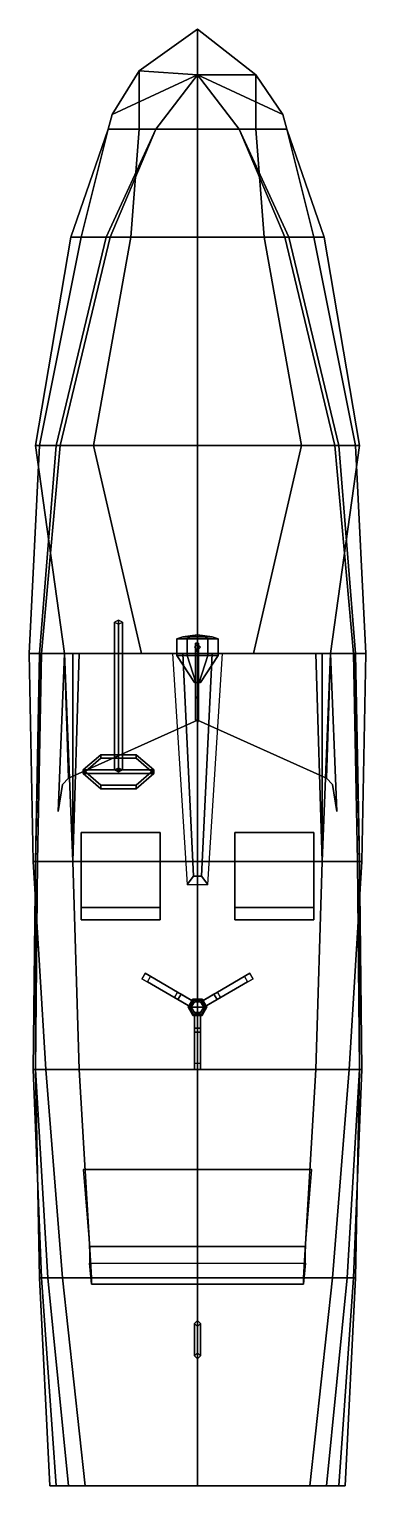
# Model space of a CAD drawing. Extents: x -0.81 to 0.81, y -2.5 to 4.5.
import ezdxf

# ---------------------------------------------------------------- set-up
doc = ezdxf.new("R2010")
doc.units = 0
doc.layers.get('0').update_dxf_attribs({"linetype": 'CONTINUOUS'})

msp = doc.modelspace()

# ---------------------------------------------------------------- linework, layer by layer
for points in [[(0, 4.02, 0.78), (0, 4.5, 0.78), (-0.28, 4.3, 0.77), (-0.28, 4.02, 0.77)], [(0, 4.28, 0.28), (0, 4.28, 0.28), (-0.28, 4.3, 0.77), (0, 4.5, 0.78)], [(0, 4.5, 0.78), (0, 4.02, 0.78), (0.28, 4.02, 0.77), (0.28, 4.28, 0.77)], [(0, 4.5, 0.78), (0.28, 4.28, 0.77), (0.28, 4.28, 0.77), (0, 4.28, 0.28)], [(-0.28, 4.3, 0.77), (-0.41, 4.09, 0.75), (-0.43, 4.02, 0.75), (-0.28, 4.02, 0.77)], [(-0.41, 4.09, 0.75), (0, 4.28, 0.28), (-0.2, 4.02, 0.28), (-0.43, 4.02, 0.75)], [(0, 4.28, 0.28), (0, 4.28, 0.28), (-0.41, 4.09, 0.75), (-0.28, 4.3, 0.77)], [(-0.2, 4.02, 0.28), (0, 4.28, 0.28), (0, 4.14, 0.12), (0, 4.02, 0.03)], [(0.43, 4.02, 0.75), (0.2, 4.02, 0.28), (0, 4.28, 0.28), (0.41, 4.09, 0.75)], [(0, 4.28, 0.28), (0.2, 4.02, 0.28), (0, 4.02, 0.03), (0, 4.14, 0.12)], [(0.28, 4.28, 0.77), (0.41, 4.09, 0.75), (0.41, 4.09, 0.75), (0, 4.28, 0.28)], [(0.28, 4.02, 0.77), (0.43, 4.02, 0.75), (0.41, 4.09, 0.75), (0.28, 4.28, 0.77)], [(-0.28, 4.02, 0.77), (-0.43, 4.02, 0.75), (-0.61, 3.5, 0.72), (-0.32, 3.5, 0.74)], [(-0.43, 4.02, 0.75), (-0.43, 4.02, 0.75), (-0.56, 3.5, 0.61), (-0.61, 3.5, 0.72)], [(-0.43, 4.02, 0.75), (-0.2, 4.02, 0.28), (-0.44, 3.5, 0.28), (-0.56, 3.5, 0.61)], [(-0.2, 4.02, 0.28), (-0.2, 4.02, 0.28), (-0.42, 3.5, 0.19), (-0.44, 3.5, 0.28)], [(-0.42, 3.5, 0.19), (-0.2, 4.02, 0.28), (0, 4.02, 0.03), (0, 3.5, -0.17)], [(0, 3.5, 0.74), (0, 4.02, 0.78), (-0.28, 4.02, 0.77), (-0.32, 3.5, 0.74)], [(0.2, 4.02, 0.28), (0.42, 3.5, 0.19), (0, 3.5, -0.17), (0, 4.02, 0.03)], [(0, 4.02, 0.78), (0, 3.5, 0.74), (0.32, 3.5, 0.74), (0.28, 4.02, 0.77)], [(0.56, 3.5, 0.61), (0.44, 3.5, 0.28), (0.2, 4.02, 0.28), (0.43, 4.02, 0.75)], [(0.44, 3.5, 0.28), (0.42, 3.5, 0.19), (0.2, 4.02, 0.28)], [(0.32, 3.5, 0.74), (0.61, 3.5, 0.72), (0.43, 4.02, 0.75), (0.28, 4.02, 0.77)], [(0.61, 3.5, 0.72), (0.56, 3.5, 0.61), (0.43, 4.02, 0.75)], [(-0.32, 3.5, 0.74), (-0.61, 3.5, 0.72), (-0.78, 2.5, 0.66), (-0.5, 2.5, 0.69)], [(-0.61, 3.5, 0.72), (-0.56, 3.5, 0.61), (-0.76, 2.5, 0.61), (-0.78, 2.5, 0.66)], [(-0.56, 3.5, 0.61), (-0.44, 3.5, 0.28), (-0.68, 2.5, 0.28), (-0.76, 2.5, 0.61)], [(-0.44, 3.5, 0.28), (-0.42, 3.5, 0.19), (-0.66, 2.5, 0.05), (-0.68, 2.5, 0.28)], [(-0.66, 2.5, 0.05), (-0.42, 3.5, 0.19), (0, 3.5, -0.17), (0, 2.5, -0.24)], [(0, 2.5, 0.7), (0, 3.5, 0.74), (-0.32, 3.5, 0.74), (-0.5, 2.5, 0.69)], [(0.42, 3.5, 0.19), (0.66, 2.5, 0.05), (0, 2.5, -0.24), (0, 3.5, -0.17)], [(0, 3.5, 0.74), (0, 2.5, 0.7), (0.5, 2.5, 0.69), (0.32, 3.5, 0.74)], [(0.5, 2.5, 0.69), (0.78, 2.5, 0.66), (0.61, 3.5, 0.72), (0.32, 3.5, 0.74)], [(0.68, 2.5, 0.28), (0.66, 2.5, 0.05), (0.42, 3.5, 0.19), (0.44, 3.5, 0.28)], [(0.76, 2.5, 0.61), (0.68, 2.5, 0.28), (0.44, 3.5, 0.28), (0.56, 3.5, 0.61)], [(0.78, 2.5, 0.66), (0.76, 2.5, 0.61), (0.56, 3.5, 0.61), (0.61, 3.5, 0.72)], [(-0.76, 2.5, 0.61), (-0.68, 2.5, 0.28), (-0.76, 1.5, 0.28), (-0.81, 1.5, 0.6)], [(-0.78, 2.5, 0.66), (-0.76, 2.5, 0.61), (-0.81, 1.5, 0.6), (-0.64, 1.5, 0.62)], [(-0.5, 2.5, 0.69), (-0.78, 2.5, 0.66), (-0.64, 1.5, 0.62), (-0.27, 1.5, 0.64)], [(-0.68, 2.5, 0.28), (-0.66, 2.5, 0.05), (-0.75, 1.5, -0.02), (-0.76, 1.5, 0.28)], [(-0.75, 1.5, -0.02), (-0.66, 2.5, 0.05), (0, 2.5, -0.24), (0, 1.5, -0.23)], [(0, 1.5, 0.64), (0, 2.5, 0.7), (-0.5, 2.5, 0.69), (-0.27, 1.5, 0.64)], [(0.66, 2.5, 0.05), (0.75, 1.5, -0.02), (0, 1.5, -0.23), (0, 2.5, -0.24)], [(0, 2.5, 0.7), (0, 1.5, 0.64), (0.27, 1.5, 0.64), (0.5, 2.5, 0.69)], [(0.27, 1.5, 0.64), (0.64, 1.5, 0.62), (0.78, 2.5, 0.66), (0.5, 2.5, 0.69)], [(0.64, 1.5, 0.62), (0.81, 1.5, 0.6), (0.76, 2.5, 0.61), (0.78, 2.5, 0.66)], [(0.76, 1.5, 0.28), (0.75, 1.5, -0.02), (0.66, 2.5, 0.05), (0.68, 2.5, 0.28)], [(0.81, 1.5, 0.6), (0.76, 1.5, 0.28), (0.68, 2.5, 0.28), (0.76, 2.5, 0.61)], [(-0.4, 0.94, 0.63), (-0.38, 0.95, 0.6473), (-0.38, 1.6601, 0.2373), (-0.4, 1.6501, 0.22)], [(-0.38, 0.93, 0.6127), (-0.4, 0.94, 0.63), (-0.4, 1.6501, 0.22), (-0.38, 1.6401, 0.2027)], [(-0.38, 0.95, 0.6473), (-0.36, 0.94, 0.63), (-0.36, 1.6501, 0.22), (-0.38, 1.6601, 0.2373)], [(-0.36, 0.94, 0.63), (-0.38, 0.93, 0.6127), (-0.38, 1.6401, 0.2027), (-0.36, 1.6501, 0.22)], [(-0.0354, 1.58, 1.0088), (-0.05, 1.57, 0.9834), (-0.1, 1.57, 1.07), (-0.0707, 1.58, 1.07)], [(-0.0707, 1.58, 1.07), (-0.1, 1.57, 1.07), (-0.05, 1.57, 1.1566), (-0.0354, 1.58, 1.1312)], [(-0.1, 1.49, 1.07), (-0.05, 1.49, 1.1566), (-0.05, 1.57, 1.1566), (-0.1, 1.57, 1.07)], [(-0.05, 1.49, 0.9834), (-0.1, 1.49, 1.07), (-0.1, 1.57, 1.07), (-0.05, 1.57, 0.9834)], [(0, 1.59, 1.07), (-0.0354, 1.58, 1.0088), (-0.0707, 1.58, 1.07), (0, 1.59, 1.07)], [(0, 1.59, 1.07), (-0.0707, 1.58, 1.07), (-0.0354, 1.58, 1.1312), (0, 1.59, 1.07)], [(0.0354, 1.58, 1.0088), (0.05, 1.57, 0.9834), (-0.05, 1.57, 0.9834), (-0.0354, 1.58, 1.0088)], [(-0.0354, 1.58, 1.1312), (-0.05, 1.57, 1.1566), (0.05, 1.57, 1.1566), (0.0354, 1.58, 1.1312)], [(-0.05, 1.49, 1.1566), (0.05, 1.49, 1.1566), (0.05, 1.57, 1.1566), (-0.05, 1.57, 1.1566)], [(0.05, 1.49, 0.9834), (-0.05, 1.49, 0.9834), (-0.05, 1.57, 0.9834), (0.05, 1.57, 0.9834)], [(0, 1.59, 1.07), (0.0354, 1.58, 1.0088), (-0.0354, 1.58, 1.0088), (0, 1.59, 1.07)], [(0, 1.59, 1.07), (-0.0354, 1.58, 1.1312), (0.0354, 1.58, 1.1312), (0, 1.59, 1.07)], [(0, 1.545, 0.62), (-0.015, 1.53, 0.62), (-0.015, 1.53, 0.99), (0, 1.545, 0.99)], [(-0.01, 1.29, 0.91), (0.005, 1.28, 0.9187), (0.005, 1.55, 0.9187), (-0.01, 1.55, 0.91)], [(0.005, 1.29, 0.9013), (-0.01, 1.29, 0.91), (-0.01, 1.55, 0.91), (0.005, 1.55, 0.9013)], [(-0.01, 1.55, 0.91), (0.005, 1.55, 0.9187), (0.005, 1.55, 0.9013)], [(0, 1.59, 1.07), (0.0707, 1.58, 1.07), (0.0354, 1.58, 1.0088), (0, 1.59, 1.07)], [(0, 1.59, 1.07), (0.0354, 1.58, 1.1312), (0.0707, 1.58, 1.07), (0, 1.59, 1.07)], [(0.015, 1.53, 0.62), (0, 1.545, 0.62), (0, 1.545, 0.99), (0.015, 1.53, 0.99)], [(0.005, 1.28, 0.9187), (0.005, 1.29, 0.9013), (0.005, 1.55, 0.9013), (0.005, 1.55, 0.9187)], [(0.0707, 1.58, 1.07), (0.1, 1.57, 1.07), (0.05, 1.57, 0.9834), (0.0354, 1.58, 1.0088)], [(0.0354, 1.58, 1.1312), (0.05, 1.57, 1.1566), (0.1, 1.57, 1.07), (0.0707, 1.58, 1.07)], [(0.05, 1.49, 1.1566), (0.1, 1.49, 1.07), (0.1, 1.57, 1.07), (0.05, 1.57, 1.1566)], [(0.1, 1.49, 1.07), (0.05, 1.49, 0.9834), (0.05, 1.57, 0.9834), (0.1, 1.57, 1.07)], [(-0.76, 1.5, 0.28), (-0.78, 0.5, 0.18), (-0.79, 0.5, 0.54), (-0.81, 1.5, 0.6)], [(-0.81, 1.5, 0.6), (-0.79, 0.5, 0.54), (-0.6, 0.5, 0.56), (-0.64, 1.5, 0.62)], [(-0.755, 1.5, 0.13), (-0.78, 0.5, 0.02), (-0.78, 0.5, 0.18), (-0.76, 1.5, 0.28)], [(-0.75, 1.5, -0.02), (-0.77, 0.5, -0.08), (-0.78, 0.5, 0.02), (-0.755, 1.5, 0.13)], [(0, 1.5, -0.23), (0, 0.5, -0.2), (-0.77, 0.5, -0.08), (-0.75, 1.5, -0.02)], [(-0.64, 1.5, 0.62), (-0.62, 0.9, 0.99), (-0.65, 0.87, 0.99), (-0.67, 0.74, 0.56)], [(-0.62, 0.9, 0.99), (-0.64, 1.5, 0.62), (-0.67, 0.74, 0.56), (-0.65, 0.87, 0.99)], [(-0.6, 0.5, 0.56), (-0.6, 0.5, 0.18), (-0.5689, 1.5, 0.28), (-0.64, 1.5, 0.62)], [(0.5689, 1.5, 0.28), (0.64, 1.5, 0.62), (-0.64, 1.5, 0.62), (-0.5689, 1.5, 0.28)], [(0.64, 1.5, 0.62), (0.27, 1.5, 0.64), (-0.27, 1.5, 0.64), (-0.64, 1.5, 0.62)], [(-0.62, 0.9, 0.99), (-0.64, 1.5, 0.62), (0, 1.5, 0.64), (0, 1.18, 1.05)], [(-0.64, 1.5, 0.62), (-0.62, 0.9, 0.99), (0, 1.18, 1.05), (0, 1.5, 0.64)], [(-0.6, 0.5, 0.18), (-0.6, 0.5, 0.02), (-0.6, 1.5, 0.1074), (-0.5689, 1.5, 0.28)], [(0.6, 0.5, 0.02), (0.6, 1.5, 0.1074), (-0.6, 1.5, 0.1074), (-0.6, 0.5, 0.02)], [(0.6, 1.5, 0.1074), (0.5689, 1.5, 0.28), (-0.5689, 1.5, 0.28), (-0.6, 1.5, 0.1074)], [(-0.02, 0.43, 0.1), (-0.07, 1.5, 0.23), (-0.12, 1.5, 0.02), (-0.05, 0.39, 0.02)], [(-0.1, 1.49, 1.07), (-0.05, 1.49, 0.9834), (-0.0075, 1.36, 1.057), (-0.015, 1.36, 1.07)], [(-0.05, 1.49, 1.1566), (-0.1, 1.49, 1.07), (-0.015, 1.36, 1.07), (-0.0075, 1.36, 1.083)], [(0.07, 1.5, 0.23), (-0.07, 1.5, 0.23), (-0.02, 0.43, 0.1), (0.02, 0.43, 0.1)], [(-0.05, 1.49, 0.9834), (0.05, 1.49, 0.9834), (0.0075, 1.36, 1.057), (-0.0075, 1.36, 1.057)], [(0.05, 1.49, 1.1566), (-0.05, 1.49, 1.1566), (-0.0075, 1.36, 1.083), (0.0075, 1.36, 1.083)], [(-0.015, 1.53, 0.62), (0, 1.515, 0.62), (0, 1.515, 0.99), (-0.015, 1.53, 0.99)], [(-0.01, 1.18, 1.05), (0.005, 1.1807, 1.0632), (0.005, 1.5193, 0.6298), (-0.01, 1.5125, 0.6245)], [(0.005, 1.1732, 1.0447), (-0.01, 1.18, 1.05), (-0.01, 1.5125, 0.6245), (0.005, 1.5056, 0.6191)], [(0, 1.515, 0.62), (0.015, 1.53, 0.62), (0.015, 1.53, 0.99), (0, 1.515, 0.99)], [(0, 0.5, -0.2), (0, 1.5, -0.23), (0.75, 1.5, -0.02), (0.77, 0.5, -0.08)], [(0, 1.18, 1.05), (0, 1.5, 0.64), (0.64, 1.5, 0.62), (0.62, 0.9, 0.99)], [(0, 1.5, 0.64), (0, 1.18, 1.05), (0.62, 0.9, 0.99), (0.64, 1.5, 0.62)], [(0.005, 1.1807, 1.0632), (0.005, 1.1732, 1.0447), (0.005, 1.5056, 0.6191), (0.005, 1.5193, 0.6298)], [(0.05, 1.49, 0.9834), (0.1, 1.49, 1.07), (0.015, 1.36, 1.07), (0.0075, 1.36, 1.057)], [(0.1, 1.49, 1.07), (0.05, 1.49, 1.1566), (0.0075, 1.36, 1.083), (0.015, 1.36, 1.07)], [(0.05, 0.39, 0.02), (0.12, 1.5, 0.02), (0.07, 1.5, 0.23), (0.02, 0.43, 0.1)], [(0.5689, 1.5, 0.28), (0.6, 1.5, 0.1074), (0.6, 0.5, 0.02), (0.6, 0.5, 0.18)], [(0.64, 1.5, 0.62), (0.5689, 1.5, 0.28), (0.6, 0.5, 0.18), (0.6, 0.5, 0.56)], [(0.79, 0.5, 0.54), (0.81, 1.5, 0.6), (0.64, 1.5, 0.62), (0.6, 0.5, 0.56)], [(0.62, 0.9, 0.99), (0.64, 1.5, 0.62), (0.67, 0.74, 0.56), (0.65, 0.87, 0.99)], [(0.64, 1.5, 0.62), (0.62, 0.9, 0.99), (0.65, 0.87, 0.99), (0.67, 0.74, 0.56)], [(0.77, 0.5, -0.08), (0.75, 1.5, -0.02), (0.755, 1.5, 0.13), (0.78, 0.5, 0.02)], [(0.78, 0.5, 0.02), (0.755, 1.5, 0.13), (0.76, 1.5, 0.28), (0.78, 0.5, 0.18)], [(0.78, 0.5, 0.18), (0.76, 1.5, 0.28), (0.81, 1.5, 0.6), (0.79, 0.5, 0.54)], [(0.0075, 1.36, 1.083), (-0.0075, 1.36, 1.083), (-0.015, 1.36, 1.07), (0.015, 1.36, 1.07)], [(0.015, 1.36, 1.07), (-0.015, 1.36, 1.07), (-0.0075, 1.36, 1.057), (0.0075, 1.36, 1.057)], [(0.005, 1.1807, 1.0632), (0.005, 1.1807, 1.0632), (-0.01, 1.18, 1.05), (0.005, 1.1732, 1.0447)], [(-0.55, 0.9227, 0.64), (-0.465, 0.9963, 0.7675), (-0.465, 1.0136, 0.7575), (-0.55, 0.94, 0.63)], [(-0.465, 1.0136, 0.7575), (-0.295, 1.0136, 0.7575), (-0.21, 0.94, 0.63), (-0.55, 0.94, 0.63)], [(-0.55, 0.9227, 0.64), (-0.21, 0.9227, 0.64), (-0.295, 0.9963, 0.7675), (-0.465, 0.9963, 0.7675)], [(-0.465, 0.9963, 0.7675), (-0.295, 0.9963, 0.7675), (-0.295, 1.0136, 0.7575), (-0.465, 1.0136, 0.7575)], [(-0.295, 0.9963, 0.7675), (-0.21, 0.9227, 0.64), (-0.21, 0.94, 0.63), (-0.295, 1.0136, 0.7575)], [(-0.465, 0.8491, 0.5125), (-0.55, 0.9227, 0.64), (-0.55, 0.94, 0.63), (-0.465, 0.8664, 0.5025)], [(-0.55, 0.94, 0.63), (-0.21, 0.94, 0.63), (-0.295, 0.8664, 0.5025), (-0.465, 0.8664, 0.5025)], [(-0.465, 0.8491, 0.5125), (-0.295, 0.8491, 0.5125), (-0.21, 0.9227, 0.64), (-0.55, 0.9227, 0.64)], [(-0.21, 0.9227, 0.64), (-0.295, 0.8491, 0.5125), (-0.295, 0.8664, 0.5025), (-0.21, 0.94, 0.63)], [(-0.295, 0.8491, 0.5125), (-0.465, 0.8491, 0.5125), (-0.465, 0.8664, 0.5025), (-0.295, 0.8664, 0.5025)], [(-0.18, 0.64, 0.3), (-0.56, 0.64, 0.3), (-0.56, 0.28, 0.3), (-0.18, 0.28, 0.3)], [(-0.18, 0.64, 0.02), (-0.56, 0.64, 0.02), (-0.56, 0.64, 0.3), (-0.18, 0.64, 0.3)], [(-0.56, 0.28, 0.3), (-0.56, 0.64, 0.3), (-0.56, 0.64, 0.02), (-0.56, 0.28, 0.02)], [(-0.18, 0.28, 0.02), (-0.18, 0.64, 0.02), (-0.18, 0.64, 0.3), (-0.18, 0.28, 0.3)], [(0.56, 0.64, 0.3), (0.18, 0.64, 0.3), (0.18, 0.28, 0.3), (0.56, 0.28, 0.3)], [(0.56, 0.64, 0.02), (0.18, 0.64, 0.02), (0.18, 0.64, 0.3), (0.56, 0.64, 0.3)], [(0.18, 0.28, 0.3), (0.18, 0.64, 0.3), (0.18, 0.64, 0.02), (0.18, 0.28, 0.02)], [(0.56, 0.28, 0.02), (0.56, 0.64, 0.02), (0.56, 0.64, 0.3), (0.56, 0.28, 0.3)], [(-0.78, 0.5, 0.02), (-0.79, -0.5, 0.02), (-0.78, -0.5, 0.18), (-0.78, 0.5, 0.18)], [(-0.77, 0.5, -0.08), (-0.78, -0.5, -0.11), (-0.79, -0.5, 0.02), (-0.78, 0.5, 0.02)], [(-0.78, 0.5, 0.18), (-0.78, -0.5, 0.18), (-0.73, -0.5, 0.47), (-0.79, 0.5, 0.54)], [(-0.79, 0.5, 0.54), (-0.73, -0.5, 0.47), (-0.57, -0.5, 0.49), (-0.6, 0.5, 0.56)], [(0, 0.5, -0.2), (0, -0.5, -0.2), (-0.78, -0.5, -0.11), (-0.77, 0.5, -0.08)], [(-0.57, -0.5, 0.18), (-0.57, -0.5, 0.02), (-0.6, 0.5, 0.02), (-0.6, 0.5, 0.18)], [(-0.57, -0.5, 0.49), (-0.57, -0.5, 0.18), (-0.6, 0.5, 0.18), (-0.6, 0.5, 0.56)], [(0.57, -0.5, 0.02), (0.6, 0.5, 0.02), (-0.6, 0.5, 0.02), (-0.57, -0.5, 0.02)], [(0, -0.5, -0.2), (0, 0.5, -0.2), (0.77, 0.5, -0.08), (0.78, -0.5, -0.11)], [(0.6, 0.5, 0.18), (0.6, 0.5, 0.02), (0.57, -0.5, 0.02), (0.57, -0.5, 0.18)], [(0.6, 0.5, 0.56), (0.6, 0.5, 0.18), (0.57, -0.5, 0.18), (0.57, -0.5, 0.49)], [(0.73, -0.5, 0.47), (0.79, 0.5, 0.54), (0.6, 0.5, 0.56), (0.57, -0.5, 0.49)], [(0.78, -0.5, 0.18), (0.78, 0.5, 0.18), (0.79, 0.5, 0.54), (0.73, -0.5, 0.47)], [(0.78, -0.5, -0.11), (0.77, 0.5, -0.08), (0.78, 0.5, 0.02), (0.79, -0.5, 0.02)], [(0.79, -0.5, 0.02), (0.78, 0.5, 0.02), (0.78, 0.5, 0.18), (0.78, -0.5, 0.18)], [(0.02, 0.43, 0.1), (-0.02, 0.43, 0.1), (-0.05, 0.39, 0.02), (0.05, 0.39, 0.02)], [(-0.56, 0.28, 0.3), (-0.56, 0.22, 0.6), (-0.18, 0.22, 0.6), (-0.18, 0.28, 0.3)], [(-0.56, 0.22, 0.6), (-0.56, 0.28, 0.3), (-0.18, 0.28, 0.3), (-0.18, 0.22, 0.6)], [(0.18, 0.22, 0.6), (0.18, 0.28, 0.3), (0.56, 0.28, 0.3), (0.56, 0.22, 0.6)], [(0.18, 0.28, 0.3), (0.18, 0.22, 0.6), (0.56, 0.22, 0.6), (0.56, 0.28, 0.3)], [(-0.18, 0.28, 0.3), (-0.56, 0.28, 0.3), (-0.56, 0.28, 0.02), (-0.18, 0.28, 0.02)], [(0.56, 0.28, 0.3), (0.18, 0.28, 0.3), (0.18, 0.28, 0.02), (0.56, 0.28, 0.02)], [(-0.0964, -0.127, 0.73), (-0.2523, -0.037, 0.02), (-0.2673, -0.063, 0.02), (-0.1114, -0.153, 0.73)], [(-0.2673, -0.063, 0.02), (-0.2413, -0.078, 0.02), (-0.0941, -0.163, 0.71), (-0.1114, -0.153, 0.73)], [(-0.0791, -0.137, 0.71), (-0.2263, -0.052, 0.02), (-0.2523, -0.037, 0.02), (-0.0964, -0.127, 0.73)], [(-0.0941, -0.163, 0.71), (-0.2413, -0.078, 0.02), (-0.2263, -0.052, 0.02), (-0.0791, -0.137, 0.71)], [(0.2523, -0.037, 0.02), (0.2263, -0.052, 0.02), (0.0791, -0.137, 0.71), (0.0964, -0.127, 0.73)], [(0.0791, -0.137, 0.71), (0.2263, -0.052, 0.02), (0.2413, -0.078, 0.02), (0.0941, -0.163, 0.71)], [(0.0941, -0.163, 0.71), (0.2413, -0.078, 0.02), (0.2673, -0.063, 0.02), (0.1114, -0.153, 0.73)], [(0.1114, -0.153, 0.73), (0.2673, -0.063, 0.02), (0.2523, -0.037, 0.02), (0.0964, -0.127, 0.73)], [(-0.0185, -0.172, 0.76), (-0.0964, -0.127, 0.73), (-0.1114, -0.153, 0.73), (-0.0335, -0.198, 0.76)], [(-0.0185, -0.172, 0.73), (-0.0791, -0.137, 0.71), (-0.0964, -0.127, 0.73), (-0.0185, -0.172, 0.76)], [(-0.0335, -0.198, 0.73), (-0.0941, -0.163, 0.71), (-0.0791, -0.137, 0.71), (-0.0185, -0.172, 0.73)], [(0.0335, -0.198, 0.76), (0.1114, -0.153, 0.73), (0.0964, -0.127, 0.73), (0.0185, -0.172, 0.76)], [(0.0964, -0.127, 0.73), (0.0791, -0.137, 0.71), (0.0185, -0.172, 0.73), (0.0185, -0.172, 0.76)], [(0.0185, -0.172, 0.73), (0.0791, -0.137, 0.71), (0.0941, -0.163, 0.71), (0.0335, -0.198, 0.73)], [(-0.1114, -0.153, 0.73), (-0.0941, -0.163, 0.71), (-0.0335, -0.198, 0.73), (-0.0335, -0.198, 0.76)], [(-0.0225, -0.161, 0.72), (-0.045, -0.2, 0.72), (-0.045, -0.2, 0.78), (-0.0225, -0.161, 0.78)], [(0.045, -0.2, 0.72), (-0.045, -0.2, 0.72), (-0.0225, -0.161, 0.72), (0.0225, -0.161, 0.72)], [(0.0225, -0.161, 0.78), (-0.0225, -0.161, 0.78), (-0.045, -0.2, 0.78), (0.045, -0.2, 0.78)], [(-0.045, -0.2, 0.72), (-0.0225, -0.239, 0.72), (-0.0225, -0.239, 0.78), (-0.045, -0.2, 0.78)], [(0.0225, -0.239, 0.72), (-0.0225, -0.239, 0.72), (-0.045, -0.2, 0.72), (0.045, -0.2, 0.72)], [(0.045, -0.2, 0.78), (-0.045, -0.2, 0.78), (-0.0225, -0.239, 0.78), (0.0225, -0.239, 0.78)], [(-0.02, -0.1654, 0.02), (-0.04, -0.2, 0.02), (-0.04, -0.2, 0.82), (-0.02, -0.1654, 0.82)], [(0.02, -0.1654, 0.82), (-0.02, -0.1654, 0.82), (-0.04, -0.2, 0.82), (0.04, -0.2, 0.82)], [(-0.04, -0.2, 0.02), (-0.02, -0.2346, 0.02), (-0.02, -0.2346, 0.82), (-0.04, -0.2, 0.82)], [(0.04, -0.2, 0.82), (-0.04, -0.2, 0.82), (-0.02, -0.2346, 0.82), (0.02, -0.2346, 0.82)], [(-0.015, -0.174, 0.82), (-0.03, -0.2, 0.82), (-0.03, -0.2, 0.92), (-0.015, -0.174, 0.92)], [(-0.03, -0.2, 0.82), (-0.015, -0.226, 0.82), (-0.015, -0.226, 0.92), (-0.03, -0.2, 0.92)], [(0.0225, -0.161, 0.72), (-0.0225, -0.161, 0.72), (-0.0225, -0.161, 0.78), (0.0225, -0.161, 0.78)], [(0.02, -0.1654, 0.02), (-0.02, -0.1654, 0.02), (-0.02, -0.1654, 0.82), (0.02, -0.1654, 0.82)], [(0.015, -0.174, 0.82), (-0.015, -0.174, 0.82), (-0.015, -0.174, 0.92), (0.015, -0.174, 0.92)], [(0.03, -0.2, 0.82), (0.015, -0.174, 0.82), (0.015, -0.174, 0.92), (0.03, -0.2, 0.92)], [(0.015, -0.226, 0.82), (0.03, -0.2, 0.82), (0.03, -0.2, 0.92), (0.015, -0.226, 0.92)], [(0.04, -0.2, 0.02), (0.02, -0.1654, 0.02), (0.02, -0.1654, 0.82), (0.04, -0.2, 0.82)], [(0.02, -0.2346, 0.02), (0.04, -0.2, 0.02), (0.04, -0.2, 0.82), (0.02, -0.2346, 0.82)], [(0.045, -0.2, 0.72), (0.0225, -0.161, 0.72), (0.0225, -0.161, 0.78), (0.045, -0.2, 0.78)], [(0.0225, -0.239, 0.72), (0.045, -0.2, 0.72), (0.045, -0.2, 0.78), (0.0225, -0.239, 0.78)], [(0.0335, -0.198, 0.73), (0.0941, -0.163, 0.71), (0.1114, -0.153, 0.73), (0.0335, -0.198, 0.76)], [(-0.0225, -0.239, 0.72), (0.0225, -0.239, 0.72), (0.0225, -0.239, 0.78), (-0.0225, -0.239, 0.78)], [(-0.02, -0.2346, 0.02), (0.02, -0.2346, 0.02), (0.02, -0.2346, 0.82), (-0.02, -0.2346, 0.82)], [(-0.015, -0.226, 0.82), (0.015, -0.226, 0.82), (0.015, -0.226, 0.92), (-0.015, -0.226, 0.92)], [(0.015, -0.23, 0.73), (0.015, -0.3, 0.71), (-0.015, -0.3, 0.71), (-0.015, -0.23, 0.73)], [(-0.015, -0.23, 0.76), (-0.015, -0.32, 0.73), (0.015, -0.32, 0.73), (0.015, -0.23, 0.76)], [(-0.015, -0.23, 0.73), (-0.015, -0.3, 0.71), (-0.015, -0.32, 0.73), (-0.015, -0.23, 0.76)], [(0.015, -0.32, 0.73), (0.015, -0.3, 0.71), (0.015, -0.23, 0.73), (0.015, -0.23, 0.76)], [(-0.015, -0.3, 0.71), (-0.015, -0.47, 0.02), (-0.015, -0.5, 0.02), (-0.015, -0.32, 0.73)], [(0.015, -0.3, 0.71), (0.015, -0.47, 0.02), (-0.015, -0.47, 0.02), (-0.015, -0.3, 0.71)], [(-0.015, -0.32, 0.73), (-0.015, -0.5, 0.02), (0.015, -0.5, 0.02), (0.015, -0.32, 0.73)], [(0.015, -0.5, 0.02), (0.015, -0.47, 0.02), (0.015, -0.3, 0.71), (0.015, -0.32, 0.73)], [(-0.79, -0.5, 0.02), (-0.75, -1.5, 0.02), (-0.72, -1.5, 0.18), (-0.78, -0.5, 0.18)], [(-0.78, -0.5, -0.11), (-0.76, -1.5, -0.14), (-0.75, -1.5, 0.02), (-0.79, -0.5, 0.02)], [(0, -0.5, -0.2), (0, -1.5, -0.2), (-0.76, -1.5, -0.14), (-0.78, -0.5, -0.11)], [(-0.78, -0.5, 0.18), (-0.72, -1.5, 0.18), (-0.65, -1.5, 0.38), (-0.73, -0.5, 0.47)], [(-0.73, -0.5, 0.47), (-0.65, -1.5, 0.38), (-0.51, -1.5, 0.3886), (-0.57, -0.5, 0.49)], [(0.51, -1.5, 0.02), (0.57, -0.5, 0.02), (-0.57, -0.5, 0.02), (-0.51, -1.5, 0.02)], [(-0.51, -1.5, 0.02), (-0.57, -0.5, 0.02), (-0.57, -0.5, 0.49), (-0.51, -1.5, 0.3886)], [(0, -1.5, -0.2), (0, -0.5, -0.2), (0.78, -0.5, -0.11), (0.76, -1.5, -0.14)], [(0.57, -0.5, 0.49), (0.57, -0.5, 0.02), (0.51, -1.5, 0.02), (0.51, -1.5, 0.3886)], [(0.65, -1.5, 0.38), (0.73, -0.5, 0.47), (0.57, -0.5, 0.49), (0.51, -1.5, 0.3886)], [(0.72, -1.5, 0.18), (0.78, -0.5, 0.18), (0.73, -0.5, 0.47), (0.65, -1.5, 0.38)], [(0.75, -1.5, 0.02), (0.79, -0.5, 0.02), (0.78, -0.5, 0.18), (0.72, -1.5, 0.18)], [(0.76, -1.5, -0.14), (0.78, -0.5, -0.11), (0.79, -0.5, 0.02), (0.75, -1.5, 0.02)], [(0.55, -0.98, 0.25), (0.55, -0.98, 0.02), (-0.55, -0.98, 0.02), (-0.55, -0.98, 0.25)], [(0.52, -1.35, 0.18), (0.55, -0.98, 0.25), (-0.55, -0.98, 0.25), (-0.52, -1.35, 0.18)], [(-0.51, -1.5, 0.55), (-0.52, -1.35, 0.18), (-0.52, -1.43, 0.17), (-0.51, -1.53, 0.56)], [(0.51, -1.5, 0.55), (0.52, -1.35, 0.18), (-0.52, -1.35, 0.18), (-0.51, -1.5, 0.55)], [(0.52, -1.43, 0.17), (0.52, -1.35, 0.18), (0.51, -1.5, 0.55), (0.51, -1.53, 0.56)], [(-0.51, -1.53, 0.56), (-0.52, -1.43, 0.17), (0.52, -1.43, 0.17), (0.51, -1.53, 0.56)], [(-0.76, -1.5, -0.14), (-0.71, -2.5, -0.17), (-0.68, -2.5, 0.02), (-0.75, -1.5, 0.02)], [(0, -1.5, -0.2), (0, -2.5, -0.2), (-0.71, -2.5, -0.17), (-0.76, -1.5, -0.14)], [(-0.75, -1.5, 0.02), (-0.68, -2.5, 0.02), (-0.62, -2.5, 0.18), (-0.72, -1.5, 0.18)], [(-0.72, -1.5, 0.18), (-0.62, -2.5, 0.18), (-0.54, -2.5, 0.29), (-0.65, -1.5, 0.38)], [(-0.65, -1.5, 0.38), (-0.54, -2.5, 0.29), (0, -2.5, 0.31), (0, -1.5, 0.42)], [(0.51, -1.5, 0.3886), (0.51, -1.5, 0.02), (-0.51, -1.5, 0.02), (-0.51, -1.5, 0.3886)], [(0, -1.5, 0.42), (0.51, -1.5, 0.3886), (-0.51, -1.5, 0.3886), (0, -1.5, 0.42)], [(0.51, -1.53, 0.56), (0.51, -1.5, 0.55), (-0.51, -1.5, 0.55), (-0.51, -1.53, 0.56)], [(0, -2.5, -0.2), (0, -1.5, -0.2), (0.76, -1.5, -0.14), (0.71, -2.5, -0.17)], [(0.54, -2.5, 0.29), (0.65, -1.5, 0.38), (0, -1.5, 0.42), (0, -2.5, 0.31)], [(0.62, -2.5, 0.18), (0.72, -1.5, 0.18), (0.65, -1.5, 0.38), (0.54, -2.5, 0.29)], [(0.68, -2.5, 0.02), (0.75, -1.5, 0.02), (0.72, -1.5, 0.18), (0.62, -2.5, 0.18)], [(0.71, -2.5, -0.17), (0.76, -1.5, -0.14), (0.75, -1.5, 0.02), (0.68, -2.5, 0.02)], [(0, -1.7055, 0.3839), (-0.015, -1.72, 0.38), (-0.015, -1.8753, 0.9596), (0, -1.8608, 0.9634)], [(-0.015, -1.72, 0.38), (0, -1.7345, 0.3761), (0, -1.8898, 0.9557), (-0.015, -1.8753, 0.9596)], [(0.015, -1.72, 0.38), (0, -1.7055, 0.3839), (0, -1.8608, 0.9634), (0.015, -1.8753, 0.9596)], [(0, -1.7345, 0.3761), (0.015, -1.72, 0.38), (0.015, -1.8753, 0.9596), (0, -1.8898, 0.9557)], [(0, -1.8898, 0.9557), (0.015, -1.8753, 0.9596), (0, -1.8608, 0.9634), (-0.015, -1.8753, 0.9596)], [(-0.68, -2.5, 0.02), (-0.71, -2.5, -0.17), (0, -2.5, -0.2), (0, -2.5, 0.02)], [(-0.62, -2.5, 0.18), (-0.68, -2.5, 0.02), (0, -2.5, 0.02), (0, -2.5, 0.18)], [(-0.54, -2.5, 0.29), (-0.62, -2.5, 0.18), (0, -2.5, 0.18), (0, -2.5, 0.31)], [(0, -2.5, 0.18), (0, -2.5, 0.02), (0.68, -2.5, 0.02), (0.62, -2.5, 0.18)], [(0, -2.5, 0.02), (0, -2.5, -0.2), (0.71, -2.5, -0.17), (0.68, -2.5, 0.02)], [(0, -2.5, 0.31), (0, -2.5, 0.18), (0.62, -2.5, 0.18), (0.54, -2.5, 0.29)]]:
    msp.add_3dface(points)

doc.saveas('drawing.dxf')
